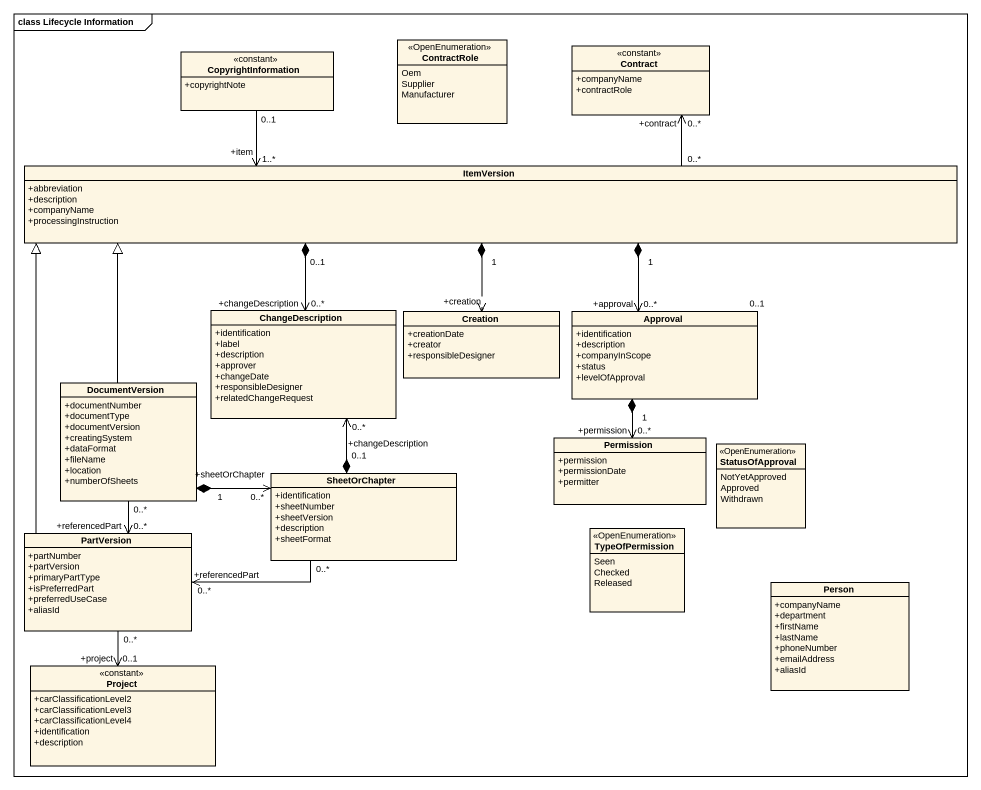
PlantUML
@startuml
mainframe class Lifecycle Information
hide circle
hide empty members
skinparam classAttributeIconSize 0
class CopyrightInformation <<constant>> {
  +copyrightNote
}
enum ContractRole <<OpenEnumeration>> {
  Oem
  Supplier
  Manufacturer
}
class Contract <<constant>> {
  +companyName
  +contractRole
}
class ItemVersion {
  +abbreviation
  +description
  +companyName
  +processingInstruction
}
class ChangeDescription {
  +identification
  +label
  +description
  +approver
  +changeDate
  +responsibleDesigner
  +relatedChangeRequest
}
class Creation {
  +creationDate
  +creator
  +responsibleDesigner
}
class Approval {
  +identification
  +description
  +companyInScope
  +status
  +levelOfApproval
}
class DocumentVersion {
  +documentNumber
  +documentType
  +documentVersion
  +creatingSystem
  +dataFormat
  +fileName
  +location
  +numberOfSheets
}
class Permission {
  +permission
  +permissionDate
  +permitter
}
enum StatusOfApproval <<OpenEnumeration>> {
  NotYetApproved
  Approved
  Withdrawn
}
class SheetOrChapter {
  +identification
  +sheetNumber
  +sheetVersion
  +description
  +sheetFormat
}
class PartVersion {
  +partNumber
  +partVersion
  +primaryPartType
  +isPreferredPart
  +preferredUseCase
  +aliasId
}
enum TypeOfPermission <<OpenEnumeration>> {
  Seen
  Checked
  Released
}
class "Person" as Person_ {
  +companyName
  +department
  +firstName
  +lastName
  +phoneNumber
  +emailAddress
  +aliasId
}
class Project <<constant>> {
  +carClassificationLevel2
  +carClassificationLevel3
  +carClassificationLevel4
  +identification
  +description
}
CopyrightInformation "0..1" -right-> "+item\n1..*" ItemVersion
ItemVersion "0..*" -up-> "+contract\n0..*" Contract
ItemVersion "0..1" *--> "+changeDescription\n0..*" ChangeDescription
ItemVersion "1" *--> "+creation\n0..1" Creation
ItemVersion "1" *--> "+approval\n0..*" Approval
Approval "1" *--> "+permission\n0..*" Permission
DocumentVersion -up-|> ItemVersion
DocumentVersion "1" *-right-> "+sheetOrChapter\n0..*" SheetOrChapter
DocumentVersion "0..*" --> "+referencedPart\n0..*" PartVersion
SheetOrChapter "0..1" *-up-> "0..*\n+changeDescription" ChangeDescription
SheetOrChapter "0..*" -left-> "+referencedPart\n0..*" PartVersion
PartVersion -up-|> ItemVersion
PartVersion "0..*" --> "+project\n0..1" Project
@enduml
